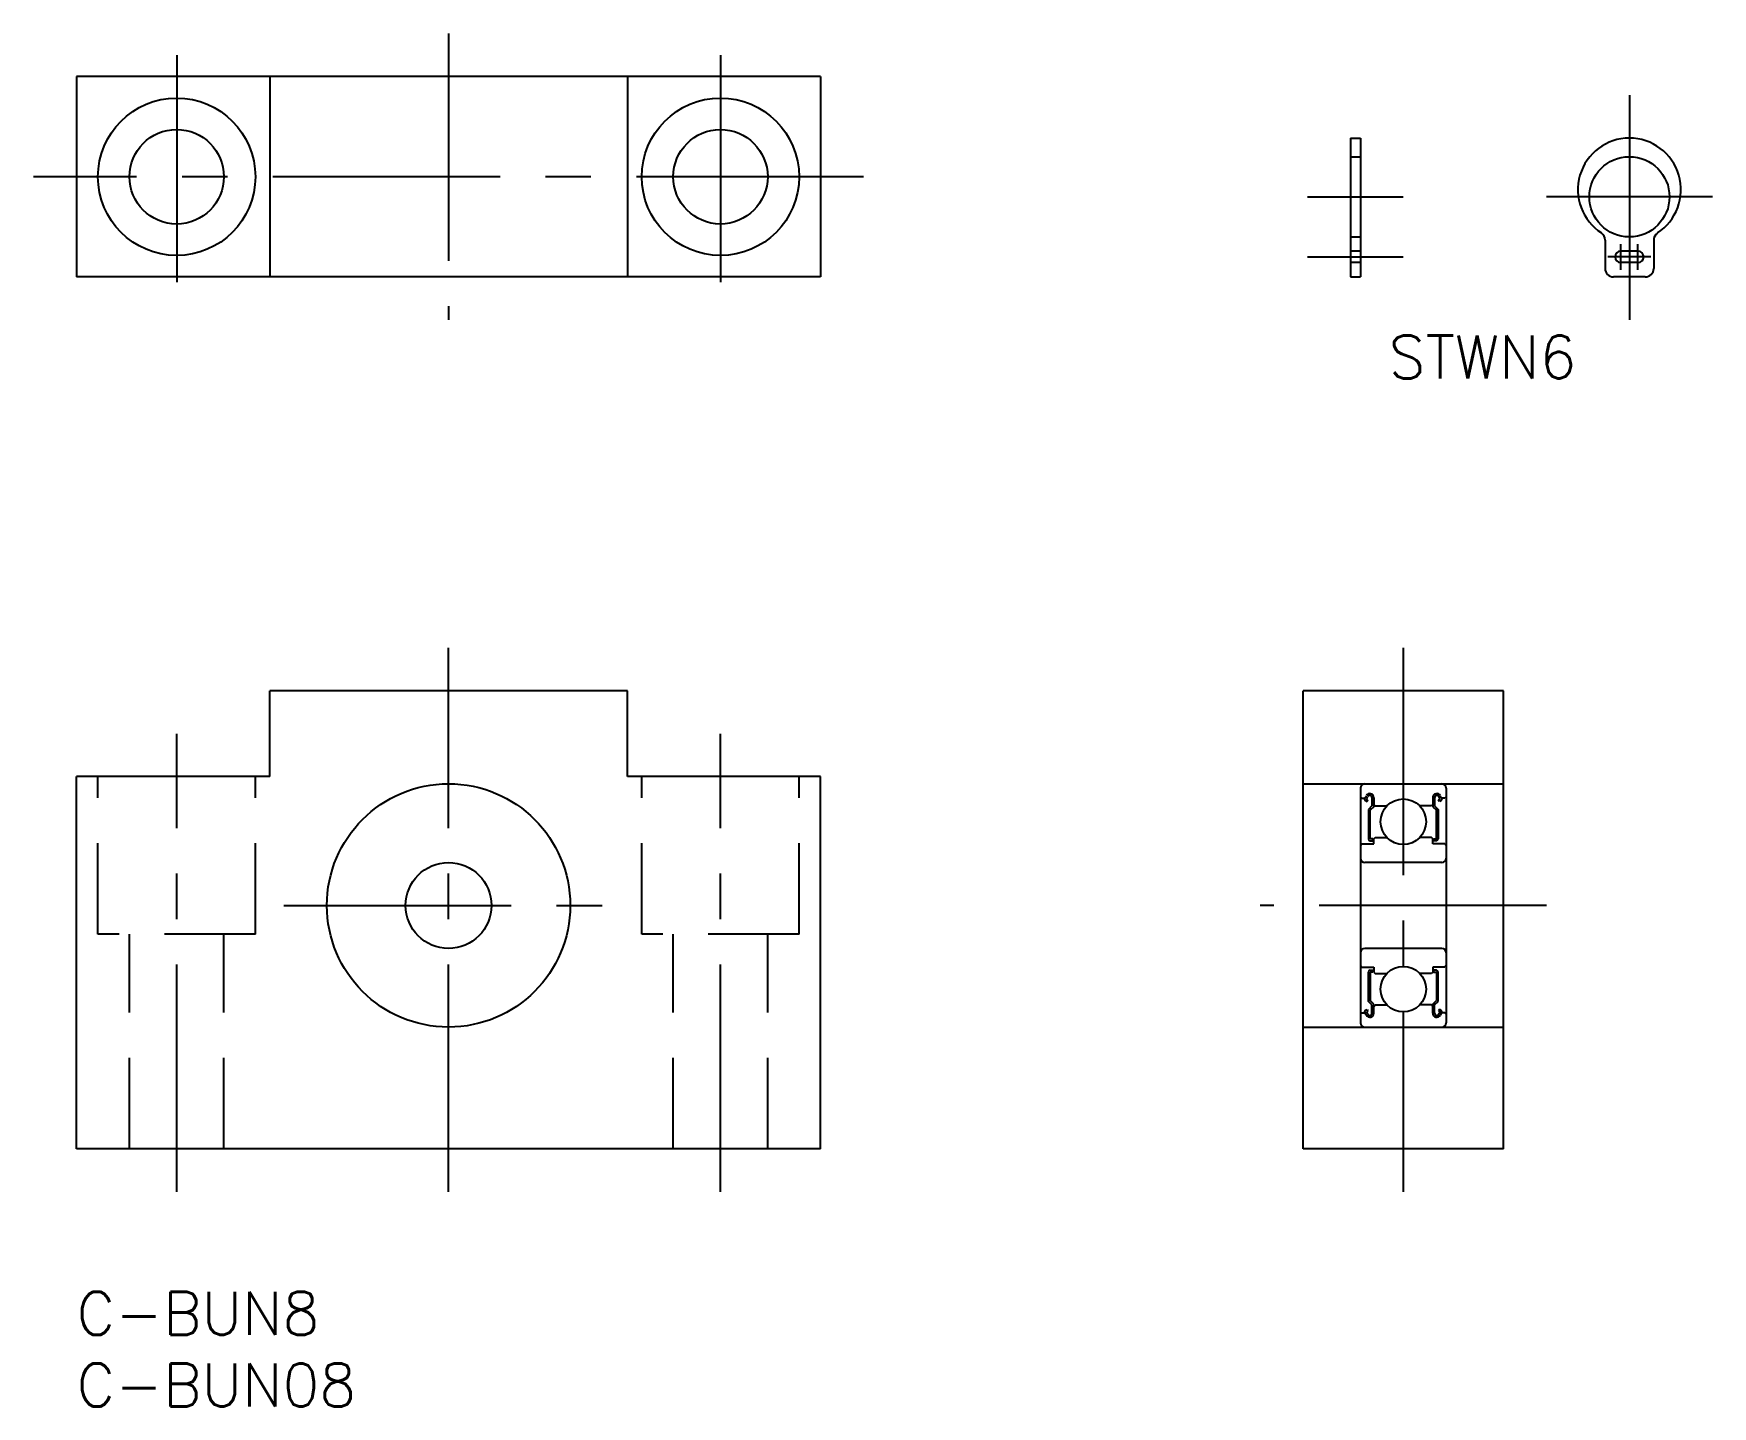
# Model space of a CAD drawing. Extents: x -3 to 114, y -8 to 88.
import ezdxf

# ---------------------------------------------------------------- set-up
doc = ezdxf.new("R2010")
doc.units = 0
doc.header["$LTSCALE"] = 0.5
doc.linetypes.add('CENTER', pattern=[50.8, 31.75, -6.35, 6.35, -6.35])
doc.linetypes.add('DASHED', pattern=[19.05, 12.7, -6.35])
for name, color, linetype in [('MSM_CENTER', 1, 'CENTER'), ('MSM_CONTINUOUS', 7, 'CONTINUOUS'), ('MSM_DASHED', 4, 'DASHED'), ('MSM_PART_NUMBER', 7, 'CONTINUOUS')]:
    doc.layers.add(name, color=color, linetype=linetype)
doc.styles.get("Standard").update_dxf_attribs({"font": 'txt.shx', "height": 1.5, "bigfont": 'bigfont.shx'})

# ---------------------------------------------------------------- blocks, each defined once
blk = doc.blocks.new('*U2')
at = {"layer": 'MSM_PART_NUMBER'}
blk.add_text('C-BUN8', height=3, dxfattribs=at).set_placement((0, -3))
blk = doc.blocks.new('*U3')
at = {"layer": 'MSM_PART_NUMBER'}
blk.add_text('C-BUN08', height=3, dxfattribs=at).set_placement((0, -8))
blk = doc.blocks.new('*U5')
at = {"layer": 'MSM_PART_NUMBER'}
blk.add_text('STWN6', height=3, dxfattribs=at).set_placement((91.7, 63.82))

msp = doc.modelspace()

# ---------------------------------------------------------------- linework, layer by layer
at = {"layer": 'MSM_CENTER'}
for p, q in [((26, 87.91), (26, 67.91)), ((7, 86.41), (7, 69.41)), ((45, 86.41), (45, 69.41)), ((108.52, 83.61), (108.52, 67.91)), ((55, 77.91), (-3, 77.91)), ((86.02, 76.51), (92.72, 76.51)), ((114.32, 76.51), (102.72, 76.51)), ((107.92, 71.41), (107.92, 73.21)), ((109.12, 71.41), (109.12, 73.21)), ((86.02, 72.31), (92.72, 72.31)), ((110.02, 72.31), (107.02, 72.31)), ((26, 7), (26, 45)), ((92.72, 45), (92.72, 7)), ((7, 7), (7, 39)), ((45, 7), (45, 39)), ((14.5, 27), (37.5, 27)), ((102.72, 27), (82.72, 27))]:
    msp.add_line(p, q, dxfattribs=at)
at = {"layer": 'MSM_CONTINUOUS'}
for p, q in [((0, 84.91), (0, 70.91)), ((52, 84.91), (0, 84.91)), ((13.5, 84.91), (13.5, 70.91)), ((38.5, 84.91), (38.5, 70.91)), ((52, 84.91), (52, 70.91)), ((89.02, 80.61), (89.02, 70.91)), ((89.02, 80.61), (89.72, 80.61)), ((89.72, 80.61), (89.72, 70.91)), ((106.82, 73.49), (106.82, 71.51)), ((108.52, 73.71), (108.52, 72.71)), ((110.22, 73.49), (110.22, 71.51)), ((109.12, 72.71), (107.92, 72.71)), ((109.12, 71.91), (107.92, 71.91)), ((108.52, 71.91), (108.52, 70.91)), ((52, 70.91), (0, 70.91)), ((89.02, 70.91), (89.72, 70.91)), ((109.62, 70.91), (107.42, 70.91)), ((38.5, 42), (13.5, 42)), ((13.5, 36), (13.5, 42)), ((38.5, 36), (38.5, 42)), ((85.72, 10), (85.72, 42)), ((99.72, 42), (85.72, 42)), ((99.72, 10), (99.72, 42)), ((0, 10), (0, 36)), ((13.5, 36), (0, 36)), ((52, 36), (38.5, 36)), ((52, 10), (52, 36)), ((85.72, 35.5), (99.72, 35.5)), ((89.72, 35.2), (89.72, 18.8)), ((95.72, 35.2), (95.72, 18.8)), ((89.72, 34.6), (89.82, 34.5)), ((89.82, 34.5), (90.03, 34.5)), ((90.03, 34.5), (90.14, 34.67)), ((90.08, 34.33), (90.19, 34.27)), ((90.14, 34.44), (90.24, 34.61)), ((90.25, 34.37), (90.14, 34.44)), ((90.19, 34.27), (90.25, 34.37)), ((90.53, 34.53), (90.53, 33.95)), ((90.66, 34.53), (90.66, 33.9)), ((90.66, 34.05), (90.76, 33.95)), ((94.78, 34.05), (94.68, 33.95)), ((94.78, 34.53), (94.78, 33.9)), ((94.9, 34.53), (94.9, 33.95)), ((95.3, 34.44), (95.19, 34.61)), ((95.19, 34.37), (95.3, 34.44)), ((95.25, 34.27), (95.19, 34.37)), ((95.36, 34.33), (95.25, 34.27)), ((95.4, 34.5), (95.3, 34.67)), ((95.62, 34.5), (95.4, 34.5)), ((95.72, 34.6), (95.62, 34.5)), ((90.53, 33.95), (90.28, 33.7)), ((90.28, 33.7), (90.28, 31.65)), ((90.66, 33.9), (90.41, 33.65)), ((90.41, 31.65), (90.41, 33.65)), ((90.76, 33.95), (91.57, 33.95)), ((94.68, 33.95), (93.86, 33.95)), ((94.78, 33.9), (95.03, 33.65)), ((94.9, 33.95), (95.15, 33.7)), ((95.03, 31.65), (95.03, 33.65)), ((95.15, 33.7), (95.15, 31.65)), ((90.66, 31.65), (90.76, 31.75)), ((90.76, 31.75), (91.57, 31.75)), ((94.68, 31.75), (93.86, 31.75)), ((94.78, 31.65), (94.68, 31.75)), ((89.72, 31.2), (89.82, 31.3)), ((89.82, 31.3), (90.66, 31.3)), ((90.6, 31.65), (90.41, 31.65)), ((90.41, 31.52), (90.6, 31.52)), ((90.6, 31.52), (90.6, 31.65)), ((90.66, 31.3), (90.66, 31.65)), ((94.78, 31.3), (94.78, 31.65)), ((95.62, 31.3), (94.78, 31.3)), ((94.84, 31.52), (94.84, 31.65)), ((94.84, 31.65), (95.03, 31.65)), ((95.03, 31.52), (94.84, 31.52)), ((95.72, 31.2), (95.62, 31.3)), ((95.42, 30), (90.02, 30)), ((95.42, 24), (90.02, 24)), ((89.72, 22.8), (89.82, 22.7)), ((89.82, 22.7), (90.66, 22.7)), ((90.28, 20.3), (90.28, 22.35)), ((90.41, 22.48), (90.6, 22.48)), ((90.41, 22.35), (90.41, 20.35)), ((90.6, 22.35), (90.41, 22.35)), ((90.6, 22.48), (90.6, 22.35)), ((90.66, 22.7), (90.66, 22.35)), ((90.66, 22.35), (90.76, 22.25)), ((94.78, 22.35), (94.68, 22.25)), ((95.62, 22.7), (94.78, 22.7)), ((94.78, 22.7), (94.78, 22.35)), ((94.84, 22.48), (94.84, 22.35)), ((95.03, 22.48), (94.84, 22.48)), ((94.84, 22.35), (95.03, 22.35)), ((95.03, 22.35), (95.03, 20.35)), ((95.15, 20.3), (95.15, 22.35)), ((95.72, 22.8), (95.62, 22.7)), ((90.76, 22.25), (91.57, 22.25)), ((94.68, 22.25), (93.86, 22.25)), ((90.53, 20.05), (90.28, 20.3)), ((90.66, 20.1), (90.41, 20.35)), ((90.53, 19.47), (90.53, 20.05)), ((90.66, 19.47), (90.66, 20.1)), ((90.66, 19.95), (90.76, 20.05)), ((90.76, 20.05), (91.57, 20.05)), ((94.68, 20.05), (93.86, 20.05)), ((94.78, 19.95), (94.68, 20.05)), ((94.78, 20.1), (95.03, 20.35)), ((94.78, 19.47), (94.78, 20.1)), ((94.9, 20.05), (95.15, 20.3)), ((94.9, 19.47), (94.9, 20.05)), ((89.72, 19.4), (89.82, 19.5)), ((89.82, 19.5), (90.03, 19.5)), ((90.03, 19.5), (90.14, 19.33)), ((90.08, 19.67), (90.19, 19.73)), ((90.25, 19.63), (90.14, 19.56)), ((90.14, 19.56), (90.24, 19.39)), ((90.19, 19.73), (90.25, 19.63)), ((95.25, 19.73), (95.19, 19.63)), ((95.19, 19.63), (95.3, 19.56)), ((95.3, 19.56), (95.19, 19.39)), ((95.36, 19.67), (95.25, 19.73)), ((95.4, 19.5), (95.3, 19.33)), ((95.62, 19.5), (95.4, 19.5)), ((95.72, 19.4), (95.62, 19.5)), ((85.72, 18.5), (99.72, 18.5)), ((52, 10), (0, 10)), ((99.72, 10), (85.72, 10))]:
    msp.add_line(p, q, dxfattribs=at)
for centre, radius in [((7, 77.91), 5.5), ((45, 77.91), 5.5), ((7, 77.91), 3.3), ((45, 77.91), 3.3), ((108.52, 76.51), 2.8), ((26, 27), 8.5), ((92.72, 32.85), 1.59), ((26, 27), 3), ((92.72, 21.15), 1.59)]:
    msp.add_circle(centre, radius, dxfattribs=at)
for centre, radius, start, end in [((108.52, 77.01), 3.6, 302.8505, 237.1495), ((106.22, 73.49), 0.6, 360, 54.9004), ((110.82, 73.49), 0.6, 125.0996, 180), ((107.92, 72.31), 0.4, 90, 270), ((109.12, 72.31), 0.4, 270, 90), ((107.42, 71.51), 0.6, 180, 270), ((109.62, 71.51), 0.6, 270, 0), ((90.02, 35.2), 0.3, 90, 180), ((95.42, 35.2), 0.3, 0, 90), ((90.14, 34.44), 0.126, 149.9926, 240.0026), ((90.38, 34.53), 0.282, 0, 149.9302), ((90.38, 34.53), 0.156, 0, 149.9314), ((95.06, 34.53), 0.282, 30.0698, 180), ((95.06, 34.53), 0.156, 30.0686, 180), ((95.3, 34.44), 0.126, 299.9974, 30.0074), ((90.41, 31.65), 0.126, 180.0001, 270), ((95.03, 31.65), 0.126, 270, 359.9999), ((90.02, 30.3), 0.3, 180, 270), ((95.42, 30.3), 0.3, 270, 0), ((90.02, 23.7), 0.3, 90, 180), ((95.42, 23.7), 0.3, 0, 90), ((90.41, 22.35), 0.126, 90, 179.9999), ((95.03, 22.35), 0.126, 0.0001, 90), ((90.02, 18.8), 0.3, 180, 270), ((90.14, 19.56), 0.126, 119.9974, 210.0074), ((90.38, 19.47), 0.282, 210.0698, 0), ((90.38, 19.47), 0.156, 210.0686, 0), ((95.06, 19.47), 0.282, 180, 329.9302), ((95.06, 19.47), 0.156, 180, 329.9314), ((95.3, 19.56), 0.126, 329.9926, 60.0026), ((95.42, 18.8), 0.3, 270, 0)]:
    msp.add_arc(centre, radius, start, end, dxfattribs=at)
at = {"layer": 'MSM_DASHED'}
for p, q in [((89.02, 79.31), (89.72, 79.31)), ((89.02, 73.71), (89.72, 73.71)), ((89.72, 72.71), (89.02, 72.71)), ((89.72, 71.91), (89.02, 71.91)), ((1.5, 25), (1.5, 36)), ((12.5, 25), (12.5, 36)), ((39.5, 25), (39.5, 36)), ((50.5, 25), (50.5, 36)), ((12.5, 25), (1.5, 25)), ((3.7, 10), (3.7, 25)), ((10.3, 10), (10.3, 25)), ((50.5, 25), (39.5, 25)), ((41.7, 10), (41.7, 25)), ((48.3, 10), (48.3, 25))]:
    msp.add_line(p, q, dxfattribs=at)

# ---------------------------------------------------------------- block references
at = {"layer": 'MSM_CONTINUOUS'}
for name in ['*U5', '*U2', '*U3']:
    msp.add_blockref(name, (0, 0), dxfattribs=at)

doc.saveas('drawing.dxf')
